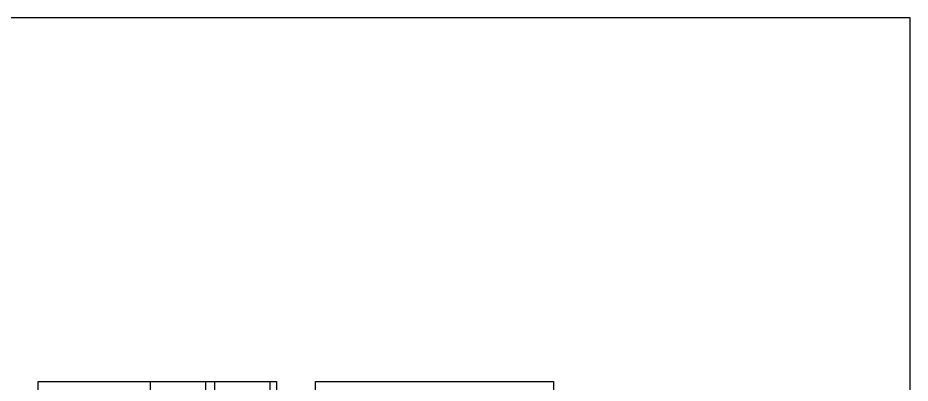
# Model space of a CAD drawing. Extents: x 0 to 12772, y 0 to 23683.
# Drawn here: x 4958 to 9530, y 3722 to 5593 of the extents above; entities that cross this region are included whole.
import ezdxf

# ---------------------------------------------------------------- set-up
doc = ezdxf.new("R2010")
doc.units = 0
for name, color, linetype in [('0_SHEET_SPRUCEPLY_2440X122', 1, 'CONTINUOUS'), ('4_ANYTOOL_CUTTHROUGH_OUTSI', 5, 'CONTINUOUS'), ('DONOTCUT', 7, 'CONTINUOUS')]:
    doc.layers.add(name, color=color, linetype=linetype)

msp = doc.modelspace()

# ---------------------------------------------------------------- linework, layer by layer
at = {"layer": '0_SHEET_SPRUCEPLY_2440X122'}
for points in [[(6283, 1290.9), (5063, 1290.9), (5063, 3730.9), (6283, 3730.9)], [(7703, 1290.9), (6483, 1290.9), (6483, 3730.9), (7703, 3730.9)]]:
    msp.add_lwpolyline(points, close=True, dxfattribs=at)
at = {"layer": '4_ANYTOOL_CUTTHROUGH_OUTSI'}
for points in [[(5637.9, 3585), (5637.9, 3730.6), (5919.4, 3730.6), (5919.4, 3618)], [(5967.9, 3585.1), (5967.9, 3730.7), (6249.4, 3730.7), (6249.4, 3618.1)]]:
    msp.add_lwpolyline(points, dxfattribs=at)
at = {"layer": 'DONOTCUT'}
msp.add_lwpolyline([(0, 0), (9530, 0), (9530, 5593.4), (0, 5593.4)], close=True, dxfattribs=at)

doc.saveas('drawing.dxf')
